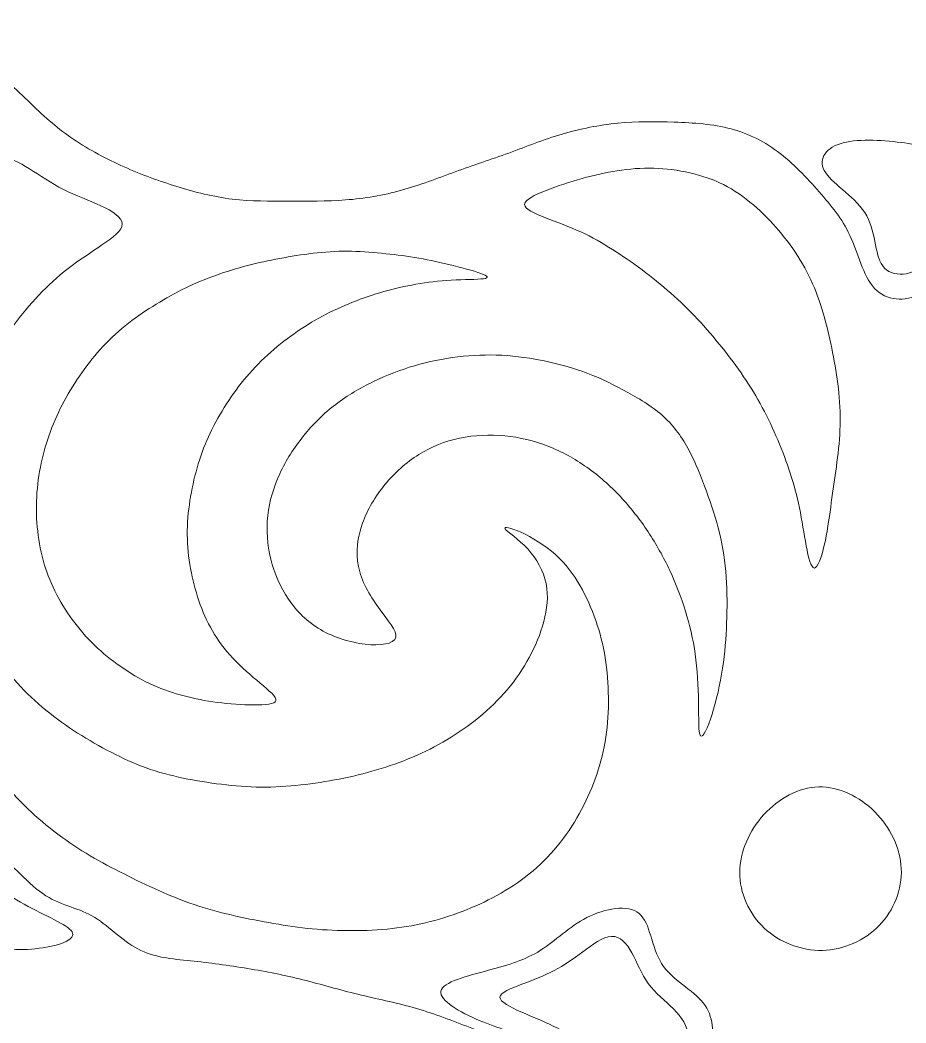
# Model space of a CAD drawing. Header units: inches. Extents: x 36 to 189, y -75 to 56.
# Drawn here: x 48.3 to 53.45, y -5.92 to -0.09 of the extents above; entities that cross this region are included whole.
import ezdxf

# ---------------------------------------------------------------- set-up
doc = ezdxf.new("R2010")
doc.units = ezdxf.units.IN
for name, color, linetype, lineweight in [('01_ORIGINAL_CAD', 7, 'Continuous', 20), ('02_APPROVED_PDF_OUTLINES', 7, 'Continuous', 15), ('04_APPROVED_PERIMETER', 7, 'Continuous', 15)]:
    doc.layers.add(name, color=color, linetype=linetype, lineweight=lineweight)

# ---------------------------------------------------------------- blocks, each defined once
blk = doc.blocks.new('OPTION_04_NAUTILUS')
at = {"layer": '01_ORIGINAL_CAD'}
blk.add_lwpolyline([(50.1404, 46.0145, -0.546754), (57.6505, 41.0455, 0.171391), (58.1845, 40.3509, 0.171391)], format="xyb", dxfattribs=at)
at = {"layer": '02_APPROVED_PDF_OUTLINES'}
for points, knots in [([(48.1904, 45.1003), (48.2361, 45.1187), (48.2938, 45.0867), (48.3551, 45.0478), (48.4165, 45.009), (48.4815, 44.9633), (48.5531, 44.9271), (48.6246, 44.8909), (48.7027, 44.8643), (48.7702, 44.833), (48.8376, 44.8017), (48.8945, 44.7657), (48.8951, 44.7272), (48.8957, 44.6888), (48.8401, 44.6479), (48.7769, 44.6049), (48.7137, 44.5619), (48.6429, 44.5168), (48.58, 44.4685), (48.517, 44.4201), (48.4619, 44.3684), (48.4097, 44.3129), (48.3575, 44.2573), (48.3082, 44.1979), (48.262, 44.137), (48.2159, 44.0762), (48.1728, 44.0139), (48.1336, 43.9498), (48.0945, 43.8857), (48.0592, 43.8198), (48.0288, 43.752), (47.9984, 43.6843), (47.9728, 43.6146), (47.9517, 43.5435), (47.9306, 43.4723), (47.914, 43.3995), (47.9039, 43.3241), (47.8938, 43.2486), (47.8902, 43.1705), (47.8901, 43.0922), (47.89, 43.014), (47.8934, 42.9357), (47.9034, 42.8602), (47.9135, 42.7847), (47.9301, 42.712), (47.9528, 42.6414), (47.9754, 42.5708), (48.0041, 42.5022), (48.0366, 42.435), (48.0691, 42.3679), (48.1054, 42.3023), (48.1466, 42.239), (48.1877, 42.1756), (48.2337, 42.1145), (48.2848, 42.0577), (48.3359, 42.001), (48.3921, 41.9486), (48.4511, 41.9005), (48.5101, 41.8523), (48.572, 41.8083), (48.6354, 41.7678), (48.6988, 41.7272), (48.7638, 41.6901), (48.83, 41.6557), (48.8963, 41.6214), (48.9638, 41.5899), (49.0336, 41.5649), (49.1034, 41.5398), (49.1755, 41.5214), (49.2487, 41.5061), (49.3218, 41.4909), (49.3961, 41.479), (49.4717, 41.4697), (49.5473, 41.4603), (49.6242, 41.4536), (49.7015, 41.453), (49.7787, 41.4523), (49.8563, 41.4578), (49.9324, 41.4662), (50.0085, 41.4746), (50.0831, 41.486), (50.1566, 41.5004), (50.2301, 41.5148), (50.3024, 41.5324), (50.3736, 41.5534), (50.4448, 41.5743), (50.5149, 41.5988), (50.5831, 41.6278), (50.6514, 41.6568), (50.7179, 41.6904), (50.7824, 41.7288), (50.8469, 41.7672), (50.9093, 41.8104), (50.9686, 41.8589), (51.0278, 41.9074), (51.0839, 41.9613), (51.1332, 42.0198), (51.1825, 42.0782), (51.2251, 42.1412), (51.2612, 42.2074), (51.2972, 42.2736), (51.3266, 42.343), (51.3458, 42.4153), (51.365, 42.4877), (51.3741, 42.5629), (51.3591, 42.6363), (51.3441, 42.7097), (51.3051, 42.7813), (51.2521, 42.8383), (51.1992, 42.8953), (51.1323, 42.9376), (51.1209, 42.9544), (51.1094, 42.9712), (51.1533, 42.9624), (51.2141, 42.9345), (51.2749, 42.9066), (51.3526, 42.8597), (51.4138, 42.8054), (51.475, 42.751), (51.5196, 42.6891), (51.5568, 42.6243), (51.594, 42.5594), (51.6237, 42.4914), (51.6479, 42.4215), (51.6721, 42.3516), (51.6909, 42.2797), (51.703, 42.205), (51.7152, 42.1303), (51.7208, 42.0527), (51.7215, 41.9749), (51.7223, 41.8971), (51.7182, 41.819), (51.7071, 41.7439), (51.6959, 41.6689), (51.6776, 41.5969), (51.6536, 41.5269), (51.6297, 41.4569), (51.6002, 41.3889), (51.5652, 41.3229), (51.5302, 41.257), (51.4896, 41.1932), (51.4424, 41.1331), (51.3952, 41.073), (51.3413, 41.0166), (51.2831, 40.967), (51.2248, 40.9175), (51.1621, 40.8747), (51.0972, 40.8372), (51.0323, 40.7998), (50.9652, 40.7677), (50.8964, 40.7402), (50.8276, 40.7128), (50.7571, 40.6899), (50.6851, 40.6718), (50.6131, 40.6536), (50.5395, 40.64), (50.4637, 40.6315), (50.388, 40.6229), (50.31, 40.6193), (50.2319, 40.6191), (50.1539, 40.6189), (50.0758, 40.6221), (49.9995, 40.6295), (49.9233, 40.6368), (49.849, 40.6483), (49.7751, 40.6611), (49.7011, 40.6738), (49.6276, 40.6879), (49.5548, 40.7041), (49.4821, 40.7204), (49.4101, 40.7389), (49.3397, 40.7616), (49.2692, 40.7844), (49.2003, 40.8114), (49.1322, 40.841), (49.0642, 40.8707), (48.997, 40.9031), (48.9302, 40.9362), (48.8634, 40.9693), (48.7969, 41.003), (48.7322, 41.0403), (48.6675, 41.0776), (48.6047, 41.1185), (48.5434, 41.1629), (48.4821, 41.2074), (48.4224, 41.2555), (48.3661, 41.3079), (48.3098, 41.3602), (48.257, 41.4168), (48.2074, 41.4753), (48.1577, 41.5338), (48.1111, 41.5943), (48.069, 41.6569), (48.0269, 41.7195), (47.9892, 41.7841), (47.9554, 41.8505), (47.9215, 41.9169), (47.8915, 41.9851), (47.8661, 42.0548), (47.8406, 42.1245), (47.8198, 42.1957), (47.8015, 42.2679), (47.7831, 42.3401), (47.7674, 42.4131), (47.7541, 42.487), (47.7409, 42.5609), (47.7301, 42.6356), (47.7222, 42.7114), (47.7144, 42.7872), (47.7093, 42.8641), (47.707, 42.9421), (47.7047, 43.0201), (47.7051, 43.0991), (47.7085, 43.1767), (47.712, 43.2543), (47.7184, 43.3304), (47.725, 43.4066), (47.7315, 43.4827), (47.7382, 43.5587), (47.7465, 43.6343), (47.7548, 43.7098), (47.7647, 43.7848), (47.7771, 43.8589), (47.7895, 43.9331), (47.8043, 44.0064), (47.8207, 44.0792), (47.837, 44.1521), (47.8549, 44.2246), (47.8738, 44.2965), (47.8927, 44.3685), (47.9127, 44.44), (47.9345, 44.5101), (47.9562, 44.5801), (47.9797, 44.6488), (48.0038, 44.7209), (48.0279, 44.793), (48.0527, 44.8686), (48.0819, 44.9408), (48.1111, 45.013), (48.1448, 45.0819), (48.1904, 45.1003)], [0, 0, 0, 0, 0.0125, 0.0125, 0.0125, 0.025, 0.025, 0.025, 0.0375, 0.0375, 0.0375, 0.05, 0.05, 0.05, 0.0625, 0.0625, 0.0625, 0.075, 0.075, 0.075, 0.0875, 0.0875, 0.0875, 0.1, 0.1, 0.1, 0.1125, 0.1125, 0.1125, 0.125, 0.125, 0.125, 0.1375, 0.1375, 0.1375, 0.15, 0.15, 0.15, 0.1625, 0.1625, 0.1625, 0.175, 0.175, 0.175, 0.1875, 0.1875, 0.1875, 0.2, 0.2, 0.2, 0.2125, 0.2125, 0.2125, 0.225, 0.225, 0.225, 0.2375, 0.2375, 0.2375, 0.25, 0.25, 0.25, 0.2625, 0.2625, 0.2625, 0.275, 0.275, 0.275, 0.2875, 0.2875, 0.2875, 0.3, 0.3, 0.3, 0.3125, 0.3125, 0.3125, 0.325, 0.325, 0.325, 0.3375, 0.3375, 0.3375, 0.35, 0.35, 0.35, 0.3625, 0.3625, 0.3625, 0.375, 0.375, 0.375, 0.3875, 0.3875, 0.3875, 0.4, 0.4, 0.4, 0.4125, 0.4125, 0.4125, 0.425, 0.425, 0.425, 0.4375, 0.4375, 0.4375, 0.45, 0.45, 0.45, 0.4625, 0.4625, 0.4625, 0.475, 0.475, 0.475, 0.4875, 0.4875, 0.4875, 0.5, 0.5, 0.5, 0.5125, 0.5125, 0.5125, 0.525, 0.525, 0.525, 0.5375, 0.5375, 0.5375, 0.55, 0.55, 0.55, 0.5625, 0.5625, 0.5625, 0.575, 0.575, 0.575, 0.5875, 0.5875, 0.5875, 0.6, 0.6, 0.6, 0.6125, 0.6125, 0.6125, 0.625, 0.625, 0.625, 0.6375, 0.6375, 0.6375, 0.65, 0.65, 0.65, 0.6625, 0.6625, 0.6625, 0.675, 0.675, 0.675, 0.6875, 0.6875, 0.6875, 0.7, 0.7, 0.7, 0.7125, 0.7125, 0.7125, 0.725, 0.725, 0.725, 0.7375, 0.7375, 0.7375, 0.75, 0.75, 0.75, 0.7625, 0.7625, 0.7625, 0.775, 0.775, 0.775, 0.7875, 0.7875, 0.7875, 0.8, 0.8, 0.8, 0.8125, 0.8125, 0.8125, 0.825, 0.825, 0.825, 0.8375, 0.8375, 0.8375, 0.85, 0.85, 0.85, 0.8625, 0.8625, 0.8625, 0.875, 0.875, 0.875, 0.8875, 0.8875, 0.8875, 0.9, 0.9, 0.9, 0.9125, 0.9125, 0.9125, 0.925, 0.925, 0.925, 0.9375, 0.9375, 0.9375, 0.95, 0.95, 0.95, 0.9625, 0.9625, 0.9625, 0.975, 0.975, 0.975, 0.9875, 0.9875, 0.9875, 1, 1, 1, 1]), ([(51.2342, 44.8408), (51.2347, 44.8676), (51.2929, 44.8962), (51.359, 44.9222), (51.425, 44.9483), (51.4989, 44.9718), (51.5687, 44.9912), (51.6386, 45.0105), (51.7044, 45.0257), (51.7732, 45.0364), (51.8419, 45.0471), (51.9135, 45.0532), (51.9847, 45.0513), (52.0559, 45.0494), (52.1268, 45.0394), (52.1951, 45.0238), (52.2634, 45.0081), (52.3292, 44.9866), (52.3911, 44.9555), (52.4529, 44.9243), (52.5109, 44.8834), (52.5644, 44.8378), (52.6179, 44.7922), (52.6671, 44.742), (52.7128, 44.6882), (52.7584, 44.6345), (52.8004, 44.5772), (52.8368, 44.5175), (52.8731, 44.4577), (52.9037, 44.3955), (52.929, 44.3311), (52.9542, 44.2668), (52.974, 44.2003), (52.991, 44.133), (53.0081, 44.0657), (53.0223, 43.9975), (53.0348, 43.9284), (53.0472, 43.8593), (53.0578, 43.7893), (53.0637, 43.7179), (53.0696, 43.6465), (53.0709, 43.5737), (53.0668, 43.502), (53.0626, 43.4303), (53.0531, 43.3597), (53.0434, 43.2908), (53.0338, 43.2218), (53.024, 43.1545), (53.0139, 43.0815), (53.0038, 43.0085), (52.9935, 42.9297), (52.977, 42.8596), (52.9605, 42.7894), (52.9378, 42.7279), (52.9189, 42.7271), (52.9, 42.7263), (52.8849, 42.7862), (52.8717, 42.8558), (52.8584, 42.9253), (52.8471, 43.0045), (52.8325, 43.0765), (52.8178, 43.1485), (52.7997, 43.2133), (52.7785, 43.2781), (52.7574, 43.343), (52.733, 43.4079), (52.7061, 43.4718), (52.6791, 43.5357), (52.6494, 43.5987), (52.6165, 43.66), (52.5835, 43.7214), (52.5472, 43.7812), (52.5077, 43.8393), (52.4682, 43.8975), (52.4255, 43.9541), (52.3809, 44.01), (52.3362, 44.0659), (52.2897, 44.1211), (52.2402, 44.174), (52.1907, 44.2268), (52.1383, 44.2774), (52.0841, 44.325), (52.03, 44.3726), (51.9741, 44.4173), (51.9173, 44.4597), (51.8605, 44.5021), (51.8028, 44.5422), (51.7446, 44.5792), (51.6863, 44.6162), (51.6275, 44.6502), (51.5615, 44.6805), (51.4954, 44.7107), (51.422, 44.7373), (51.3566, 44.7631), (51.2912, 44.7889), (51.2338, 44.814), (51.2342, 44.8408)], [0, 0, 0, 0, 0.03125, 0.03125, 0.03125, 0.0625, 0.0625, 0.0625, 0.09375, 0.09375, 0.09375, 0.125, 0.125, 0.125, 0.15625, 0.15625, 0.15625, 0.1875, 0.1875, 0.1875, 0.21875, 0.21875, 0.21875, 0.25, 0.25, 0.25, 0.28125, 0.28125, 0.28125, 0.3125, 0.3125, 0.3125, 0.34375, 0.34375, 0.34375, 0.375, 0.375, 0.375, 0.40625, 0.40625, 0.40625, 0.4375, 0.4375, 0.4375, 0.46875, 0.46875, 0.46875, 0.5, 0.5, 0.5, 0.53125, 0.53125, 0.53125, 0.5625, 0.5625, 0.5625, 0.59375, 0.59375, 0.59375, 0.625, 0.625, 0.625, 0.65625, 0.65625, 0.65625, 0.6875, 0.6875, 0.6875, 0.71875, 0.71875, 0.71875, 0.75, 0.75, 0.75, 0.78125, 0.78125, 0.78125, 0.8125, 0.8125, 0.8125, 0.84375, 0.84375, 0.84375, 0.875, 0.875, 0.875, 0.90625, 0.90625, 0.90625, 0.9375, 0.9375, 0.9375, 0.96875, 0.96875, 0.96875, 1, 1, 1, 1]), ([(49.7884, 41.9568), (49.7829, 41.936), (49.7265, 41.9309), (49.6598, 41.9312), (49.5932, 41.9314), (49.5164, 41.9371), (49.4471, 41.946), (49.3777, 41.9549), (49.3159, 41.9671), (49.2548, 41.9832), (49.1937, 41.9993), (49.1333, 42.0192), (49.075, 42.0454), (49.0166, 42.0715), (48.9603, 42.1039), (48.906, 42.1402), (48.8517, 42.1765), (48.7995, 42.2167), (48.7513, 42.2615), (48.703, 42.3062), (48.6587, 42.3554), (48.6189, 42.4076), (48.579, 42.4597), (48.5435, 42.5147), (48.5137, 42.5719), (48.4838, 42.6291), (48.4596, 42.6885), (48.4412, 42.75), (48.4228, 42.8115), (48.4102, 42.8751), (48.403, 42.9409), (48.3957, 43.0066), (48.3939, 43.0745), (48.3974, 43.1411), (48.4009, 43.2077), (48.4098, 43.273), (48.4233, 43.3364), (48.4368, 43.3997), (48.4549, 43.4611), (48.4773, 43.5211), (48.4997, 43.581), (48.5263, 43.6396), (48.5568, 43.6964), (48.5872, 43.7532), (48.6215, 43.8082), (48.6593, 43.8618), (48.6971, 43.9155), (48.7385, 43.9676), (48.784, 44.0162), (48.8295, 44.0647), (48.8792, 44.1097), (48.9311, 44.1502), (48.983, 44.1907), (49.0371, 44.2269), (49.0923, 44.2607), (49.1475, 44.2946), (49.2037, 44.3262), (49.2615, 44.3542), (49.3192, 44.3823), (49.3785, 44.4068), (49.4387, 44.4284), (49.499, 44.4501), (49.5602, 44.4689), (49.6223, 44.4851), (49.6844, 44.5012), (49.7474, 44.5147), (49.811, 44.5266), (49.8746, 44.5385), (49.9388, 44.5488), (50.0043, 44.5565), (50.0698, 44.5642), (50.1366, 44.5692), (50.2034, 44.569), (50.2702, 44.5687), (50.337, 44.5632), (50.4025, 44.5568), (50.4679, 44.5504), (50.5318, 44.5431), (50.5956, 44.5325), (50.6594, 44.5219), (50.7231, 44.5081), (50.7928, 44.4913), (50.8625, 44.4746), (50.9381, 44.4549), (50.9801, 44.4397), (51.0221, 44.4244), (51.0304, 44.4136), (50.9953, 44.4087), (50.9601, 44.4038), (50.8814, 44.4049), (50.8081, 44.4009), (50.7349, 44.397), (50.6672, 44.388), (50.6026, 44.3766), (50.538, 44.3651), (50.4766, 44.3512), (50.4155, 44.3338), (50.3544, 44.3164), (50.2936, 44.2954), (50.234, 44.2717), (50.1743, 44.2481), (50.1157, 44.2217), (50.0591, 44.1914), (50.0024, 44.161), (49.9476, 44.1267), (49.8941, 44.0889), (49.8406, 44.0511), (49.7885, 44.0099), (49.7394, 43.965), (49.6903, 43.9201), (49.6443, 43.8715), (49.6023, 43.8204), (49.5603, 43.7692), (49.5225, 43.7155), (49.4879, 43.6602), (49.4534, 43.6049), (49.4222, 43.5481), (49.3958, 43.4895), (49.3694, 43.431), (49.3478, 43.3706), (49.3301, 43.3089), (49.3124, 43.2471), (49.2985, 43.184), (49.2885, 43.1191), (49.2784, 43.0542), (49.2723, 42.9876), (49.2728, 42.9211), (49.2732, 42.8546), (49.2803, 42.7882), (49.2919, 42.7238), (49.3036, 42.6593), (49.3199, 42.5968), (49.3407, 42.5362), (49.3615, 42.4755), (49.3868, 42.4168), (49.4189, 42.3614), (49.451, 42.306), (49.4899, 42.254), (49.5383, 42.2028), (49.5867, 42.1516), (49.6447, 42.1011), (49.6965, 42.0576), (49.7483, 42.0141), (49.7938, 41.9776), (49.7884, 41.9568)], [0, 0, 0, 0, 0.020833, 0.020833, 0.020833, 0.041667, 0.041667, 0.041667, 0.0625, 0.0625, 0.0625, 0.083333, 0.083333, 0.083333, 0.104167, 0.104167, 0.104167, 0.125, 0.125, 0.125, 0.145833, 0.145833, 0.145833, 0.166667, 0.166667, 0.166667, 0.1875, 0.1875, 0.1875, 0.208333, 0.208333, 0.208333, 0.229167, 0.229167, 0.229167, 0.25, 0.25, 0.25, 0.270833, 0.270833, 0.270833, 0.291667, 0.291667, 0.291667, 0.3125, 0.3125, 0.3125, 0.333333, 0.333333, 0.333333, 0.354167, 0.354167, 0.354167, 0.375, 0.375, 0.375, 0.395833, 0.395833, 0.395833, 0.416667, 0.416667, 0.416667, 0.4375, 0.4375, 0.4375, 0.458333, 0.458333, 0.458333, 0.479167, 0.479167, 0.479167, 0.5, 0.5, 0.5, 0.520833, 0.520833, 0.520833, 0.541667, 0.541667, 0.541667, 0.5625, 0.5625, 0.5625, 0.583333, 0.583333, 0.583333, 0.604167, 0.604167, 0.604167, 0.625, 0.625, 0.625, 0.645833, 0.645833, 0.645833, 0.666667, 0.666667, 0.666667, 0.6875, 0.6875, 0.6875, 0.708333, 0.708333, 0.708333, 0.729167, 0.729167, 0.729167, 0.75, 0.75, 0.75, 0.770833, 0.770833, 0.770833, 0.791667, 0.791667, 0.791667, 0.8125, 0.8125, 0.8125, 0.833333, 0.833333, 0.833333, 0.854167, 0.854167, 0.854167, 0.875, 0.875, 0.875, 0.895833, 0.895833, 0.895833, 0.916667, 0.916667, 0.916667, 0.9375, 0.9375, 0.9375, 0.958333, 0.958333, 0.958333, 0.979167, 0.979167, 0.979167, 1, 1, 1, 1]), ([(50.4846, 42.3223), (50.4741, 42.2848), (50.3943, 42.2743), (50.3071, 42.2841), (50.2199, 42.2939), (50.1251, 42.3239), (50.0476, 42.3692), (49.9701, 42.4145), (49.9097, 42.4751), (49.862, 42.5455), (49.8143, 42.616), (49.7792, 42.6965), (49.7585, 42.7794), (49.7379, 42.8623), (49.7317, 42.9477), (49.741, 43.0316), (49.7502, 43.1154), (49.775, 43.1976), (49.8108, 43.2755), (49.8467, 43.3534), (49.8937, 43.4269), (49.9487, 43.495), (50.0038, 43.5631), (50.0668, 43.6257), (50.1357, 43.6784), (50.2046, 43.7312), (50.2794, 43.774), (50.3563, 43.8109), (50.4332, 43.8479), (50.512, 43.8789), (50.5938, 43.903), (50.6756, 43.9271), (50.7602, 43.9442), (50.8454, 43.9544), (50.9305, 43.9647), (51.0162, 43.968), (51.1019, 43.9635), (51.1877, 43.9591), (51.2736, 43.9468), (51.3574, 43.9291), (51.4412, 43.9115), (51.523, 43.8886), (51.6023, 43.8579), (51.6816, 43.8273), (51.7584, 43.789), (51.8336, 43.7478), (51.9088, 43.7066), (51.9824, 43.6624), (52.043, 43.6067), (52.1037, 43.5509), (52.1516, 43.4836), (52.1911, 43.4094), (52.2306, 43.3352), (52.2617, 43.254), (52.2912, 43.1735), (52.3206, 43.0931), (52.3483, 43.0133), (52.3684, 42.9306), (52.3884, 42.8478), (52.4007, 42.7622), (52.4067, 42.6739), (52.4127, 42.5856), (52.4124, 42.4948), (52.409, 42.4071), (52.4057, 42.3195), (52.3993, 42.235), (52.3853, 42.144), (52.3712, 42.053), (52.3494, 41.9555), (52.3242, 41.8767), (52.299, 41.7978), (52.2704, 41.7376), (52.2573, 41.7518), (52.2443, 41.7659), (52.2468, 41.8544), (52.2454, 41.9475), (52.2441, 42.0405), (52.2388, 42.138), (52.2264, 42.227), (52.2139, 42.3161), (52.1943, 42.3966), (52.1694, 42.4766), (52.1444, 42.5567), (52.1142, 42.6361), (52.0781, 42.7133), (52.042, 42.7905), (52, 42.8653), (51.9522, 42.9373), (51.9043, 43.0094), (51.8505, 43.0787), (51.791, 43.1421), (51.7314, 43.2055), (51.6661, 43.2631), (51.5958, 43.3128), (51.5255, 43.3624), (51.4502, 43.4041), (51.3704, 43.4353), (51.2906, 43.4664), (51.2063, 43.4869), (51.119, 43.4952), (51.0317, 43.5035), (50.9414, 43.4996), (50.8564, 43.4818), (50.7714, 43.4641), (50.6917, 43.4325), (50.6184, 43.3865), (50.545, 43.3404), (50.4779, 43.2799), (50.4218, 43.2118), (50.3657, 43.1437), (50.3205, 43.0679), (50.2918, 42.987), (50.2631, 42.9061), (50.2507, 42.82), (50.2678, 42.7361), (50.2849, 42.6522), (50.3315, 42.5705), (50.384, 42.4974), (50.4366, 42.4243), (50.4952, 42.3598), (50.4846, 42.3223)], [0, 0, 0, 0, 0.025, 0.025, 0.025, 0.05, 0.05, 0.05, 0.075, 0.075, 0.075, 0.1, 0.1, 0.1, 0.125, 0.125, 0.125, 0.15, 0.15, 0.15, 0.175, 0.175, 0.175, 0.2, 0.2, 0.2, 0.225, 0.225, 0.225, 0.25, 0.25, 0.25, 0.275, 0.275, 0.275, 0.3, 0.3, 0.3, 0.325, 0.325, 0.325, 0.35, 0.35, 0.35, 0.375, 0.375, 0.375, 0.4, 0.4, 0.4, 0.425, 0.425, 0.425, 0.45, 0.45, 0.45, 0.475, 0.475, 0.475, 0.5, 0.5, 0.5, 0.525, 0.525, 0.525, 0.55, 0.55, 0.55, 0.575, 0.575, 0.575, 0.6, 0.6, 0.6, 0.625, 0.625, 0.625, 0.65, 0.65, 0.65, 0.675, 0.675, 0.675, 0.7, 0.7, 0.7, 0.725, 0.725, 0.725, 0.75, 0.75, 0.75, 0.775, 0.775, 0.775, 0.8, 0.8, 0.8, 0.825, 0.825, 0.825, 0.85, 0.85, 0.85, 0.875, 0.875, 0.875, 0.9, 0.9, 0.9, 0.925, 0.925, 0.925, 0.95, 0.95, 0.95, 0.975, 0.975, 0.975, 1, 1, 1, 1]), ([(52.9445, 41.4546), (52.8271, 41.4516), (52.7113, 41.3873), (52.6259, 41.294), (52.5405, 41.2008), (52.4855, 41.0786), (52.485, 40.9578), (52.4845, 40.8371), (52.5386, 40.7178), (52.628, 40.6339), (52.7174, 40.5501), (52.8423, 40.5017), (52.9656, 40.5045), (53.0889, 40.5072), (53.2108, 40.5612), (53.296, 40.6492), (53.3813, 40.7372), (53.4299, 40.8592), (53.4244, 40.9801), (53.419, 41.1011), (53.3595, 41.221), (53.2702, 41.3101), (53.1809, 41.3993), (53.0619, 41.4576), (52.9445, 41.4546)], [0, 0, 0, 0, 0.125, 0.125, 0.125, 0.25, 0.25, 0.25, 0.375, 0.375, 0.375, 0.5, 0.5, 0.5, 0.625, 0.625, 0.625, 0.75, 0.75, 0.75, 0.875, 0.875, 0.875, 1, 1, 1, 1]), ([(51.091, 40.2325), (51.0921, 40.2595), (51.1543, 40.2828), (51.2181, 40.3071), (51.2819, 40.3314), (51.3473, 40.3566), (51.4058, 40.3872), (51.4643, 40.4178), (51.5158, 40.4537), (51.5722, 40.4952), (51.6287, 40.5367), (51.6902, 40.5839), (51.7399, 40.5859), (51.7896, 40.5879), (51.8275, 40.5447), (51.8583, 40.4893), (51.8891, 40.434), (51.9127, 40.3666), (51.9536, 40.311), (51.9945, 40.2553), (52.0525, 40.2114), (52.0995, 40.1637), (52.1464, 40.1159), (52.1823, 40.0644), (52.1879, 40.0039), (52.1936, 39.9433), (52.1691, 39.8738), (52.1444, 39.8089), (52.1197, 39.7439), (52.0948, 39.6836), (52.0537, 39.6729), (52.0127, 39.6623), (51.9556, 39.7014), (51.9001, 39.7428), (51.8446, 39.7841), (51.7908, 39.8277), (51.7358, 39.8656), (51.6809, 39.9036), (51.6249, 39.9359), (51.5698, 39.9689), (51.5148, 40.0019), (51.4607, 40.0354), (51.4009, 40.0647), (51.3411, 40.094), (51.2757, 40.1191), (51.2129, 40.1469), (51.1501, 40.1748), (51.09, 40.2055), (51.091, 40.2325)], [0, 0, 0, 0, 0.0625, 0.0625, 0.0625, 0.125, 0.125, 0.125, 0.1875, 0.1875, 0.1875, 0.25, 0.25, 0.25, 0.3125, 0.3125, 0.3125, 0.375, 0.375, 0.375, 0.4375, 0.4375, 0.4375, 0.5, 0.5, 0.5, 0.5625, 0.5625, 0.5625, 0.625, 0.625, 0.625, 0.6875, 0.6875, 0.6875, 0.75, 0.75, 0.75, 0.8125, 0.8125, 0.8125, 0.875, 0.875, 0.875, 0.9375, 0.9375, 0.9375, 1, 1, 1, 1])]:
    blk.add_open_spline(points, degree=3, knots=knots, dxfattribs=at)
at = {"layer": '04_APPROVED_PERIMETER'}
blk.add_open_spline([(51.7706, 39.6207), (51.6797, 39.6519), (51.5845, 39.7158), (51.49, 39.7751), (51.3954, 39.8344), (51.3015, 39.8891), (51.2028, 39.9364), (51.1041, 39.9836), (51.0006, 40.0236), (50.8975, 40.0631), (50.7945, 40.1027), (50.6918, 40.1418), (50.5864, 40.1718), (50.4809, 40.2018), (50.3728, 40.2226), (50.2654, 40.2489), (50.158, 40.2752), (50.0513, 40.3069), (49.9451, 40.3334), (49.8389, 40.3599), (49.7332, 40.381), (49.6237, 40.3991), (49.5142, 40.4172), (49.401, 40.4323), (49.2923, 40.4436), (49.1837, 40.4549), (49.0796, 40.4625), (48.9856, 40.5125), (48.8917, 40.5625), (48.8079, 40.655), (48.7178, 40.7057), (48.6277, 40.7563), (48.5314, 40.7651), (48.4322, 40.8343), (48.333, 40.9034), (48.2308, 41.0329), (48.1554, 41.0714), (48.08, 41.1099), (48.0313, 41.0573), (48.0623, 40.9897), (48.0934, 40.9221), (48.2042, 40.8393), (48.3253, 40.7723), (48.4464, 40.7052), (48.5779, 40.6539), (48.6026, 40.6118), (48.6273, 40.5697), (48.5452, 40.5367), (48.4327, 40.5196), (48.3201, 40.5024), (48.1772, 40.501), (48.0982, 40.5599), (48.0191, 40.6189), (48.004, 40.7382), (47.9687, 40.8454), (47.9333, 40.9526), (47.8777, 41.0477), (47.838, 41.1497), (47.7982, 41.2516), (47.7744, 41.3604), (47.7439, 41.4665), (47.7135, 41.5727), (47.6764, 41.6762), (47.6466, 41.782), (47.6168, 41.8877), (47.5942, 41.9956), (47.5738, 42.1038), (47.5533, 42.2121), (47.535, 42.3206), (47.5159, 42.429), (47.4969, 42.5375), (47.4771, 42.6457), (47.468, 42.7552), (47.4588, 42.8647), (47.4603, 42.9755), (47.4565, 43.0856), (47.4527, 43.1957), (47.4435, 43.3052), (47.4487, 43.4149), (47.4539, 43.5245), (47.4734, 43.6344), (47.4887, 43.7434), (47.504, 43.8523), (47.515, 43.9604), (47.5363, 44.0686), (47.5577, 44.1769), (47.5895, 44.2853), (47.6164, 44.3912), (47.6433, 44.4971), (47.6652, 44.6006), (47.7013, 44.7062), (47.7373, 44.8118), (47.7873, 44.9197), (47.8291, 45.0175), (47.8709, 45.1153), (47.9044, 45.2031), (47.9459, 45.3165), (47.9874, 45.43), (48.0369, 45.5692), (48.1095, 45.589), (48.1821, 45.6088), (48.2778, 45.5091), (48.3632, 45.4266), (48.4486, 45.344), (48.5237, 45.2787), (48.6125, 45.2188), (48.7014, 45.159), (48.804, 45.1047), (48.9055, 45.0592), (49.007, 45.0137), (49.1072, 44.977), (49.2118, 44.9447), (49.3165, 44.9124), (49.4254, 44.8845), (49.5346, 44.8714), (49.6438, 44.8584), (49.7533, 44.8603), (49.8632, 44.8603), (49.9731, 44.8603), (50.0836, 44.8584), (50.1933, 44.8666), (50.3031, 44.8749), (50.4122, 44.8933), (50.5179, 44.9228), (50.6237, 44.9524), (50.7261, 44.993), (50.8298, 45.0303), (50.9335, 45.0677), (51.0385, 45.1019), (51.1418, 45.1395), (51.2452, 45.1771), (51.3469, 45.2181), (51.4526, 45.2494), (51.5583, 45.2807), (51.6681, 45.3023), (51.7768, 45.3128), (51.8855, 45.3234), (51.9932, 45.323), (52.1044, 45.319), (52.2156, 45.3151), (52.3304, 45.3075), (52.4347, 45.2798), (52.5391, 45.2521), (52.633, 45.2042), (52.7209, 45.1358), (52.8088, 45.0675), (52.8906, 44.9787), (52.9606, 44.898), (53.0307, 44.8173), (53.0891, 44.7447), (53.1337, 44.6417), (53.1784, 44.5386), (53.2093, 44.4052), (53.2816, 44.3398), (53.3539, 44.2745), (53.4676, 44.2772), (53.5499, 44.3282), (53.6322, 44.3792), (53.683, 44.4786), (53.7166, 44.6026), (53.7502, 44.7265), (53.7665, 44.8751), (53.7382, 44.9392), (53.7098, 45.0032), (53.6368, 44.9827), (53.616, 44.886), (53.5952, 44.7893), (53.6266, 44.6164), (53.5745, 44.5216), (53.5225, 44.4269), (53.3869, 44.4103), (53.3269, 44.4707), (53.2668, 44.5311), (53.2823, 44.6684), (53.2235, 44.7739), (53.1647, 44.8794), (53.0317, 44.9532), (52.9848, 45.0242), (52.9378, 45.0952), (52.977, 45.1635), (53.0691, 45.1935), (53.1612, 45.2235), (53.3062, 45.2154), (53.4231, 45.2006), (53.5399, 45.1858), (53.6286, 45.1645), (53.7292, 45.1322), (53.8299, 45.1), (53.9424, 45.057), (54.0473, 45.0164), (54.1523, 44.9758), (54.2496, 44.9378), (54.347, 44.89), (54.4445, 44.8422), (54.542, 44.7846), (54.6364, 44.7264), (54.7309, 44.6682), (54.8223, 44.6093), (54.911, 44.5452), (54.9998, 44.4812), (55.0859, 44.412), (55.1705, 44.3411), (55.2552, 44.2702), (55.3383, 44.1975), (55.4176, 44.1217), (55.497, 44.0459), (55.5725, 43.9669), (55.6469, 43.8855), (55.7213, 43.804), (55.7945, 43.7202), (55.8558, 43.6293), (55.9171, 43.5384), (55.9663, 43.4404), (56.0228, 43.3455), (56.0792, 43.2506), (56.1428, 43.1589), (56.1906, 43.0604), (56.2384, 42.962), (56.2703, 42.8568), (56.3031, 42.7517), (56.3358, 42.6465), (56.3695, 42.5413), (56.4012, 42.4359), (56.4329, 42.3304), (56.4626, 42.2248), (56.4799, 42.1165), (56.4971, 42.0082), (56.5018, 41.8973), (56.5121, 41.7875), (56.5223, 41.6776), (56.5381, 41.5688), (56.5503, 41.4595), (56.5625, 41.3502), (56.571, 41.2405), (56.5833, 41.1309), (56.5957, 41.0214), (56.6118, 40.912), (56.6411, 40.8063), (56.6705, 40.7007), (56.7131, 40.5986), (56.7559, 40.4971), (56.7987, 40.3955), (56.8417, 40.2944), (56.8936, 40.1977), (56.9456, 40.1009), (57.0066, 40.0084), (57.0729, 39.9207), (57.1391, 39.833), (57.2107, 39.7501), (57.2877, 39.6714), (57.3647, 39.5927), (57.4471, 39.5183), (57.5306, 39.4471), (57.6141, 39.376), (57.6988, 39.3081), (57.7947, 39.2531), (57.8907, 39.1981), (57.998, 39.156), (58.097, 39.1045), (58.1961, 39.0529), (58.2869, 38.992), (58.2756, 38.9114), (58.2642, 38.8308), (58.1507, 38.7305), (58.0713, 38.6398), (57.9919, 38.549), (57.9466, 38.4678), (57.8785, 38.3874), (57.8104, 38.307), (57.7196, 38.2275), (57.6389, 38.1489), (57.5583, 38.0702), (57.4879, 37.9925), (57.4038, 37.9242), (57.3197, 37.856), (57.222, 37.7971), (57.1315, 37.7328), (57.0409, 37.6684), (56.9575, 37.5985), (56.8682, 37.5353), (56.7788, 37.4721), (56.6835, 37.4157), (56.5862, 37.3637), (56.489, 37.3117), (56.3897, 37.2641), (56.2913, 37.2152), (56.1929, 37.1662), (56.0953, 37.1159), (55.9942, 37.0723), (55.8931, 37.0287), (55.7884, 36.9918), (55.6834, 36.9593), (55.5784, 36.9268), (55.4732, 36.8987), (55.3659, 36.8729), (55.2587, 36.847), (55.1495, 36.8234), (55.0424, 36.8002), (54.9352, 36.777), (54.8301, 36.7542), (54.7224, 36.7281), (54.6146, 36.702), (54.5042, 36.6727), (54.3937, 36.6631), (54.2832, 36.6536), (54.1726, 36.6638), (54.1106, 36.7362), (54.0487, 36.8085), (54.0354, 36.943), (53.9978, 37.0521), (53.9602, 37.1611), (53.8982, 37.2447), (53.84, 37.336), (53.7817, 37.4274), (53.727, 37.5265), (53.6667, 37.6195), (53.6063, 37.7125), (53.5403, 37.7995), (53.476, 37.8883), (53.4118, 37.9771), (53.3493, 38.0677), (53.2797, 38.1534), (53.2101, 38.2391), (53.1333, 38.3199), (53.0622, 38.4032), (52.991, 38.4865), (52.9255, 38.5723), (52.8471, 38.6511), (52.7688, 38.7298), (52.6777, 38.8014), (52.6002, 38.8761), (52.5226, 38.9508), (52.4586, 39.0287), (52.3687, 39.1041), (52.2789, 39.1795), (52.1633, 39.2526), (52.1376, 39.3304), (52.1119, 39.4082), (52.1762, 39.4908), (52.2244, 39.5911), (52.2726, 39.6914), (52.3047, 39.8094), (52.3201, 39.9169), (52.3355, 40.0245), (52.3341, 40.1217), (52.2732, 40.1985), (52.2123, 40.2753), (52.0918, 40.3316), (52.0306, 40.4285), (51.9693, 40.5255), (51.9673, 40.6629), (51.9003, 40.7187), (51.8334, 40.7744), (51.7015, 40.7485), (51.5965, 40.6948), (51.4915, 40.6412), (51.4134, 40.5598), (51.3266, 40.5047), (51.2398, 40.4496), (51.1443, 40.4207), (51.024, 40.3885), (50.9036, 40.3562), (50.7583, 40.3206), (50.7472, 40.2675), (50.7361, 40.2145), (50.8591, 40.1441), (50.9707, 40.097), (51.0823, 40.0499), (51.1824, 40.0262), (51.2764, 39.9791), (51.3703, 39.932), (51.4581, 39.8614), (51.5624, 39.8064), (51.6667, 39.7514), (51.7876, 39.712), (51.7706, 39.6207)], degree=3, knots=[0, 0, 0, 0, 0.008, 0.008, 0.008, 0.016, 0.016, 0.016, 0.024, 0.024, 0.024, 0.032, 0.032, 0.032, 0.04, 0.04, 0.04, 0.048, 0.048, 0.048, 0.056, 0.056, 0.056, 0.064, 0.064, 0.064, 0.072, 0.072, 0.072, 0.08, 0.08, 0.08, 0.088, 0.088, 0.088, 0.096, 0.096, 0.096, 0.104, 0.104, 0.104, 0.112, 0.112, 0.112, 0.12, 0.12, 0.12, 0.128, 0.128, 0.128, 0.136, 0.136, 0.136, 0.144, 0.144, 0.144, 0.152, 0.152, 0.152, 0.16, 0.16, 0.16, 0.168, 0.168, 0.168, 0.176, 0.176, 0.176, 0.184, 0.184, 0.184, 0.192, 0.192, 0.192, 0.2, 0.2, 0.2, 0.208, 0.208, 0.208, 0.216, 0.216, 0.216, 0.224, 0.224, 0.224, 0.232, 0.232, 0.232, 0.24, 0.24, 0.24, 0.248, 0.248, 0.248, 0.256, 0.256, 0.256, 0.264, 0.264, 0.264, 0.272, 0.272, 0.272, 0.28, 0.28, 0.28, 0.288, 0.288, 0.288, 0.296, 0.296, 0.296, 0.304, 0.304, 0.304, 0.312, 0.312, 0.312, 0.32, 0.32, 0.32, 0.328, 0.328, 0.328, 0.336, 0.336, 0.336, 0.344, 0.344, 0.344, 0.352, 0.352, 0.352, 0.36, 0.36, 0.36, 0.368, 0.368, 0.368, 0.376, 0.376, 0.376, 0.384, 0.384, 0.384, 0.392, 0.392, 0.392, 0.4, 0.4, 0.4, 0.408, 0.408, 0.408, 0.416, 0.416, 0.416, 0.424, 0.424, 0.424, 0.432, 0.432, 0.432, 0.44, 0.44, 0.44, 0.448, 0.448, 0.448, 0.456, 0.456, 0.456, 0.464, 0.464, 0.464, 0.472, 0.472, 0.472, 0.48, 0.48, 0.48, 0.488, 0.488, 0.488, 0.496, 0.496, 0.496, 0.504, 0.504, 0.504, 0.512, 0.512, 0.512, 0.52, 0.52, 0.52, 0.528, 0.528, 0.528, 0.536, 0.536, 0.536, 0.544, 0.544, 0.544, 0.552, 0.552, 0.552, 0.56, 0.56, 0.56, 0.568, 0.568, 0.568, 0.576, 0.576, 0.576, 0.584, 0.584, 0.584, 0.592, 0.592, 0.592, 0.6, 0.6, 0.6, 0.608, 0.608, 0.608, 0.616, 0.616, 0.616, 0.624, 0.624, 0.624, 0.632, 0.632, 0.632, 0.64, 0.64, 0.64, 0.648, 0.648, 0.648, 0.656, 0.656, 0.656, 0.664, 0.664, 0.664, 0.672, 0.672, 0.672, 0.68, 0.68, 0.68, 0.688, 0.688, 0.688, 0.696, 0.696, 0.696, 0.704, 0.704, 0.704, 0.712, 0.712, 0.712, 0.72, 0.72, 0.72, 0.728, 0.728, 0.728, 0.736, 0.736, 0.736, 0.744, 0.744, 0.744, 0.752, 0.752, 0.752, 0.76, 0.76, 0.76, 0.768, 0.768, 0.768, 0.776, 0.776, 0.776, 0.784, 0.784, 0.784, 0.792, 0.792, 0.792, 0.8, 0.8, 0.8, 0.808, 0.808, 0.808, 0.816, 0.816, 0.816, 0.824, 0.824, 0.824, 0.832, 0.832, 0.832, 0.84, 0.84, 0.84, 0.848, 0.848, 0.848, 0.856, 0.856, 0.856, 0.864, 0.864, 0.864, 0.872, 0.872, 0.872, 0.88, 0.88, 0.88, 0.888, 0.888, 0.888, 0.896, 0.896, 0.896, 0.904, 0.904, 0.904, 0.912, 0.912, 0.912, 0.92, 0.92, 0.92, 0.928, 0.928, 0.928, 0.936, 0.936, 0.936, 0.944, 0.944, 0.944, 0.952, 0.952, 0.952, 0.96, 0.96, 0.96, 0.968, 0.968, 0.968, 0.976, 0.976, 0.976, 0.984, 0.984, 0.984, 0.992, 0.992, 0.992, 1, 1, 1, 1], dxfattribs=at)

msp = doc.modelspace()

# ---------------------------------------------------------------- block references
msp.add_blockref('OPTION_04_NAUTILUS', (0, -46))

doc.saveas('drawing.dxf')
